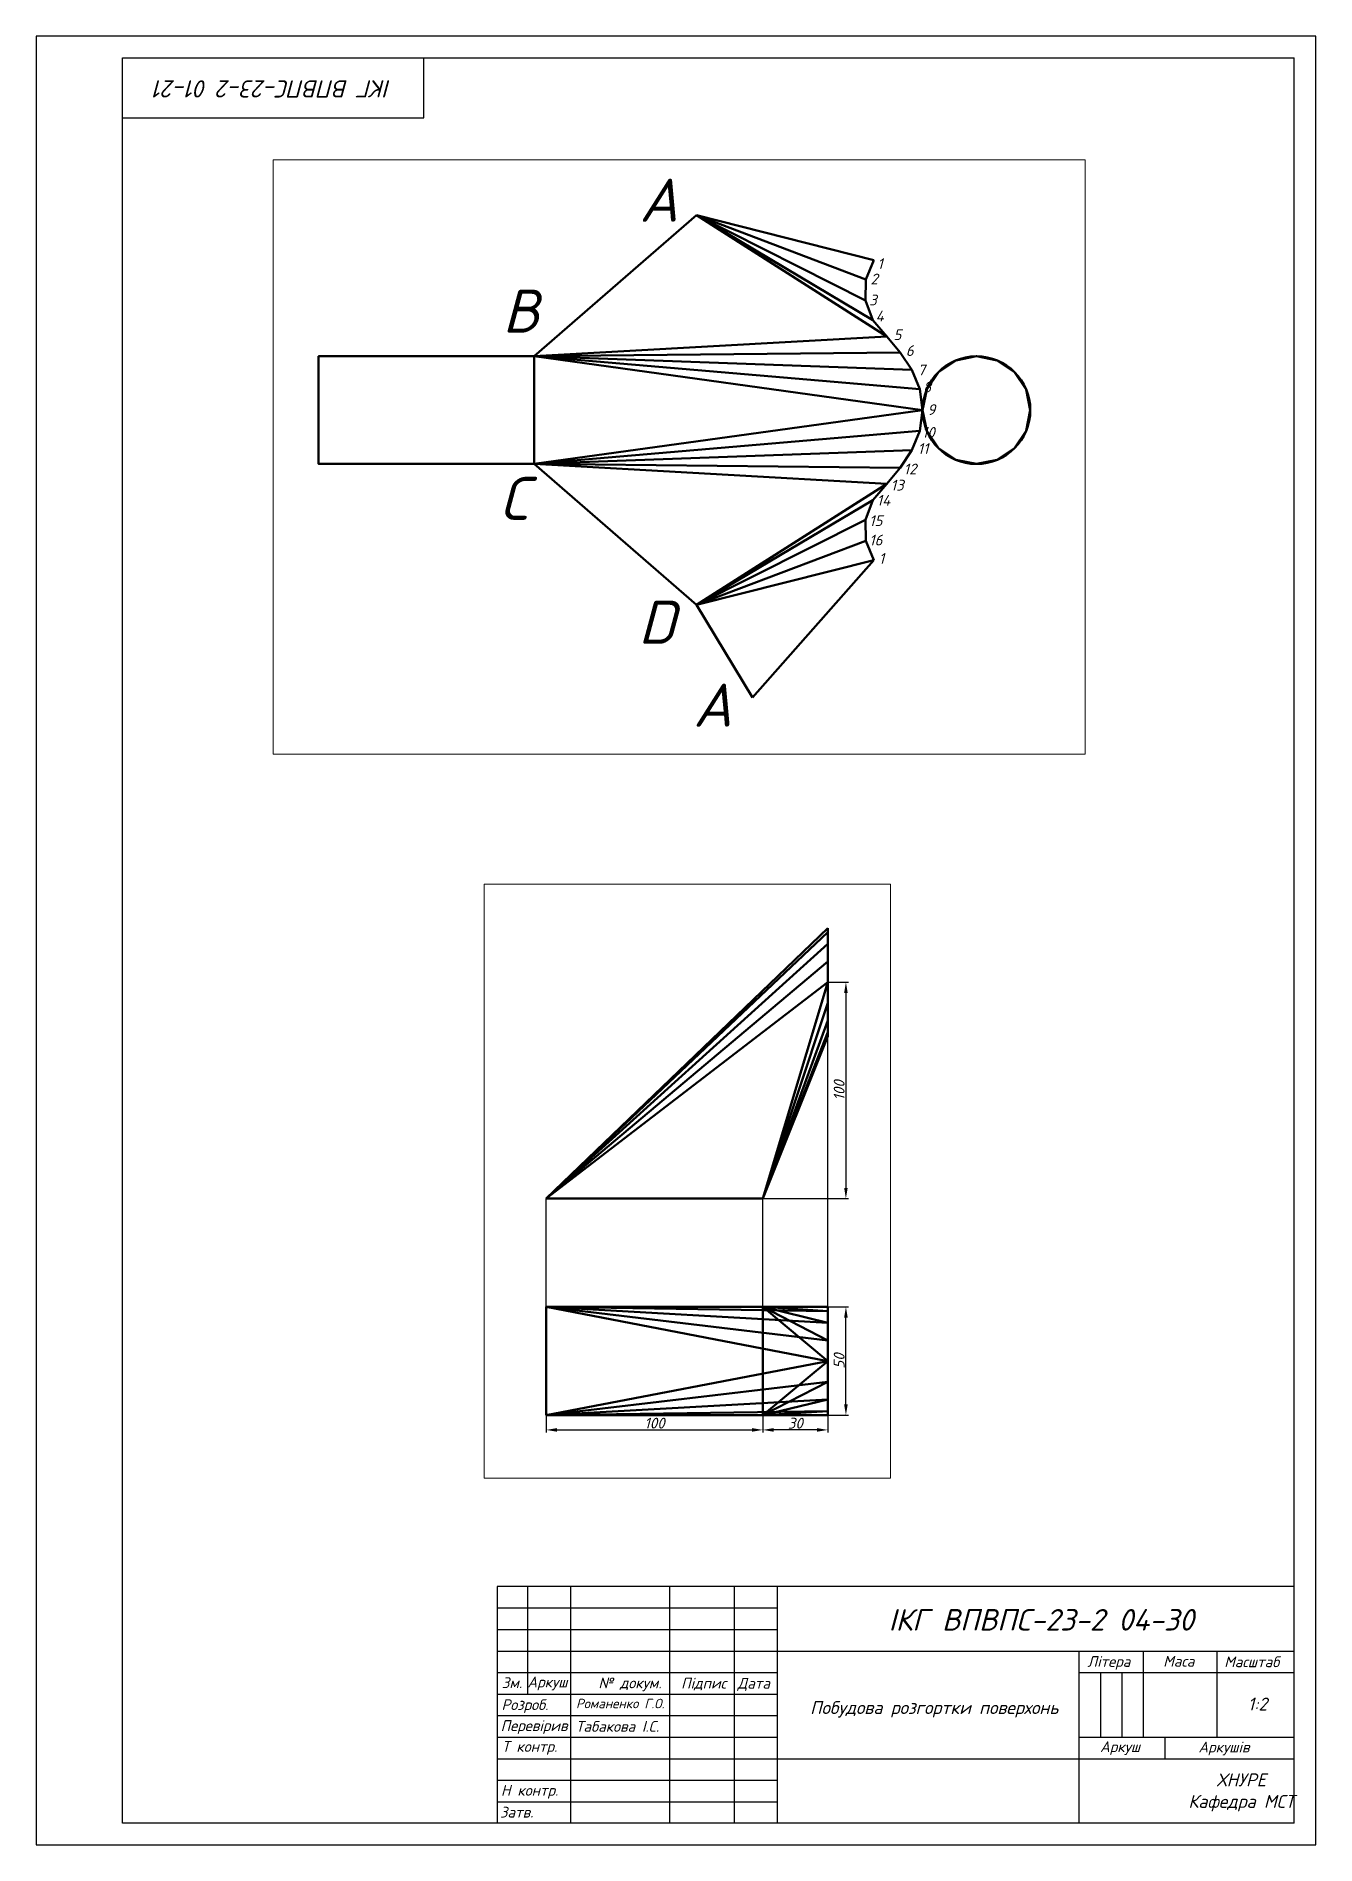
# Paper-space layout 'Layout2' of a CAD drawing. Header units: millimetres. Extents: x 0 to 297, y 0 to 420.
# The model-space entities are those that its viewports show. They can reach past a viewport. Long polylines and large blocks are cut down to what shows.
import ezdxf

# ---------------------------------------------------------------- set-up
doc = ezdxf.new("R2010")
doc.units = ezdxf.units.MM
doc.header["$MEASUREMENT"] = 0
doc.layers.add('Layer1', color=1, linetype='Continuous')
doc.layers.add('sizes', color=5, linetype='Continuous')
doc.layers.add('контур', color=7, linetype='Continuous', lineweight=50)
doc.styles.add('style2', font='ISOCPEUI.TTF')
doc.dimstyles.new('UA Standart', dxfattribs={"dimtxt": 5, "dimasz": 5, "dimexe": 1.25, "dimexo": 0, "dimtad": 1, "dimtoh": 1, "dimdec": 0, "dimzin": 0, "dimdsep": 46, "dimtxsty": 'style2', "dimcen": 2.5, "dimadec": 0, "dimazin": 0, "dimtfac": 1, "dimtdec": 0, "dimtofl": 0, "dimtmove": 0, "dimatfit": 3, "dimfxl": 1, "dimtolj": 1, "dimtzin": 0, "dimarcsym": 0})

# ---------------------------------------------------------------- blocks, each defined once
blk = doc.blocks.new('*D56')
at = {"layer": 'sizes', "color": 0, "lineweight": -2, "transparency": 16777216}
for p, q in [((1279.14, 186.81), (1288.75, 186.81)), ((1287.5, 141.81), (1287.5, 181.81)), ((1279.14, 136.81), (1288.75, 136.81))]:
    blk.add_line(p, q, dxfattribs=at)
at = {"layer": 'sizes', "color": 0, "transparency": 16777216}
for points in [[(1286.67, 181.81), (1288.33, 181.81), (1287.5, 186.81)], [(1286.67, 141.81), (1288.33, 141.81), (1287.5, 136.81)]]:
    blk.add_solid(points, dxfattribs=at)
at = {"layer": 'sizes', "color": 0, "transparency": 16777216, "insert": (1284.38, 161.81), "char_height": 5, "attachment_point": 5, "rotation": 90, "style": 'style2'}
blk.add_mtext('\\A1;50', dxfattribs=at)
blk = doc.blocks.new('*D57')
at = {"layer": 'sizes', "color": 0, "lineweight": -2, "transparency": 16777216}
for p, q in [((1279.14, 336.81), (1288.75, 336.81)), ((1287.5, 331.81), (1287.5, 241.81)), ((1279.14, 236.81), (1288.75, 236.81))]:
    blk.add_line(p, q, dxfattribs=at)
at = {"layer": 'sizes', "color": 0, "transparency": 16777216}
for points in [[(1286.67, 331.81), (1288.33, 331.81), (1287.5, 336.81)], [(1286.67, 241.81), (1288.33, 241.81), (1287.5, 236.81)]]:
    blk.add_solid(points, dxfattribs=at)
at = {"layer": 'sizes', "color": 0, "transparency": 16777216, "insert": (1284.38, 286.81), "char_height": 5, "attachment_point": 5, "rotation": 90, "style": 'style2'}
blk.add_mtext('\\A1;100', dxfattribs=at)
blk = doc.blocks.new('*D59')
at = {"layer": 'sizes', "color": 0, "lineweight": -2, "transparency": 16777216}
for p, q in [((1149.14, 136.81), (1149.14, 128.75)), ((1249.14, 136.81), (1249.14, 128.75)), ((1154.14, 130), (1244.14, 130))]:
    blk.add_line(p, q, dxfattribs=at)
at = {"layer": 'sizes', "color": 0, "transparency": 16777216}
for points in [[(1154.14, 130.83), (1154.14, 129.17), (1149.14, 130)], [(1244.14, 130.83), (1244.14, 129.17), (1249.14, 130)]]:
    blk.add_solid(points, dxfattribs=at)
at = {"layer": 'sizes', "color": 0, "transparency": 16777216, "insert": (1199.14, 133.13), "char_height": 5, "attachment_point": 5, "style": 'style2'}
blk.add_mtext('\\A1;100', dxfattribs=at)
blk = doc.blocks.new('*D60')
at = {"layer": 'sizes', "color": 0, "lineweight": -2, "transparency": 16777216}
for p, q in [((1249.14, 136.81), (1249.14, 128.75)), ((1279.14, 136.81), (1279.14, 128.75)), ((1274.14, 130), (1254.14, 130))]:
    blk.add_line(p, q, dxfattribs=at)
at = {"layer": 'sizes', "color": 0, "transparency": 16777216}
for points in [[(1254.14, 130.83), (1254.14, 129.17), (1249.14, 130)], [(1274.14, 130.83), (1274.14, 129.17), (1279.14, 130)]]:
    blk.add_solid(points, dxfattribs=at)
at = {"layer": 'sizes', "color": 0, "transparency": 16777216, "insert": (1264.14, 133.12), "char_height": 5, "attachment_point": 5, "style": 'style2'}
blk.add_mtext('\\A1;30', dxfattribs=at)

msp = doc.modelspace()

# ---------------------------------------------------------------- linework, layer by layer
for p, q in [((20, 5), (20, 415)), ((20, 415), (292, 415)), ((90, 401), (90, 415)), ((292, 5), (292, 415)), ((20, 401), (90, 401)), ((292, 60), (107, 60)), ((107, 60), (107, 5)), ((114, 60), (114, 35)), ((124, 60), (124, 5)), ((147, 60), (147, 5)), ((162, 60), (162, 5)), ((172, 60), (172, 5)), ((107, 55), (172, 55)), ((107, 50), (172, 50)), ((107, 45), (292, 45)), ((242, 45), (242, 5)), ((257, 40), (257, 45)), ((274, 45), (274, 25)), ((107, 40), (172, 40)), ((242, 40), (292, 40)), ((247, 40), (247, 25)), ((252, 40), (252, 25)), ((257, 25), (257, 40)), ((107, 35), (172, 35)), ((107, 30), (172, 30)), ((107, 25), (172, 25)), ((242, 25), (292, 25)), ((262, 20), (262, 25)), ((107, 20), (292, 20)), ((107, 15), (172, 15)), ((107, 10), (172, 10)), ((292, 5), (20, 5))]:
    msp.add_line(p, q)
msp.add_lwpolyline([(0, 0), (297, 0), (297, 420), (0, 420)], close=True)
at = {"layer": 'Layer1'}
for p, q in [((1279.14, 186.81), (1279.14, 311.81)), ((1149.14, 186.81), (1149.14, 236.81)), ((1249.14, 186.81), (1249.14, 236.81)), ((1249.14, 236.81), (1279.14, 236.81))]:
    msp.add_line(p, q, dxfattribs=at)
at = {"layer": 'контур'}
for p, q in [((1149.14, 236.81), (1279.14, 361.81)), ((1279.14, 359.9), (1149.14, 236.81)), ((1149.14, 236.81), (1279.14, 354.48)), ((1279.14, 346.37), (1149.14, 236.81)), ((1149.14, 236.81), (1279.14, 336.81)), ((1249.14, 236.81), (1279.14, 336.81)), ((1279.14, 327.24), (1249.14, 236.81)), ((870, 321), (794.65, 255.5)), ((1249.14, 236.81), (1279.14, 319.13)), ((1279.14, 313.71), (1249.14, 236.81)), ((1249.14, 236.81), (1279.14, 311.81)), ((794.65, 205.5), (794.65, 255.5)), ((1249.14, 236.81), (1149.14, 236.81)), ((870, 140), (794.65, 205.5)), ((1249.14, 186.81), (1149.14, 186.81)), ((1149.14, 186.81), (1149.14, 136.81)), ((1149.14, 186.81), (1279.14, 161.81)), ((1279.14, 171.37), (1149.14, 186.81)), ((1149.14, 186.81), (1279.14, 179.48)), ((1279.14, 184.9), (1149.14, 186.81)), ((1249.14, 136.81), (1249.14, 186.81)), ((1249.14, 186.81), (1279.14, 186.81)), ((1249.14, 186.81), (1279.14, 184.9)), ((1249.14, 186.81), (1279.14, 179.48)), ((1249.14, 186.81), (1279.14, 171.37)), ((1249.14, 186.81), (1279.14, 161.81)), ((1149.14, 136.81), (1279.14, 161.81)), ((1249.14, 136.81), (1279.14, 161.81)), ((1279.14, 152.24), (1149.14, 136.81)), ((1249.14, 136.81), (1279.14, 152.24)), ((1149.14, 136.81), (1279.14, 144.13)), ((1249.14, 136.81), (1279.14, 144.13)), ((896, 97), (870, 140)), ((1279.14, 138.71), (1149.14, 136.81)), ((1249.14, 136.81), (1279.14, 138.71)), ((1149.14, 136.81), (1249.14, 136.81)), ((1279.14, 136.81), (1249.14, 136.81))]:
    msp.add_line(p, q, dxfattribs=at)
at = {"layer": 'контур', "extrusion": (1, 0, 2.22045e-16)}
for p, q in [((1279.14, 361.81), (1279.14, 354.48)), ((1279.14, 354.48), (1279.14, 346.37)), ((1279.14, 346.37), (1279.14, 336.81)), ((1279.14, 336.81), (1279.14, 327.24)), ((1279.14, 327.24), (1279.14, 319.13)), ((1279.14, 319.13), (1279.14, 311.81)), ((1279.14, 186.81), (1279.14, 179.48)), ((1279.14, 179.48), (1279.14, 171.37)), ((1279.14, 171.37), (1279.14, 161.81)), ((1279.14, 161.81), (1279.14, 152.24)), ((1279.14, 152.24), (1279.14, 144.13)), ((1279.14, 144.13), (1279.14, 136.81))]:
    msp.add_line(p, q, dxfattribs=at)
at = {"layer": 'контур', "extrusion": (0.756294, 0.654231, -3.06162e-16)}
msp.add_line((870, 321), (958.4, 264.77), dxfattribs=at)
at = {"layer": 'контур', "extrusion": (0.654517, -0.755754, 0.021039)}
msp.add_line((951.85, 272.25), (870, 321), dxfattribs=at)
at = {"layer": 'контур', "extrusion": (0.801114, -0.4909, -0.342394)}
msp.add_line((870, 321), (948.53, 281.42), dxfattribs=at)
at = {"layer": 'контур', "extrusion": (0.795642, -0.484638, -0.363428)}
msp.add_line((948.66, 291.13), (870, 321), dxfattribs=at)
at = {"layer": 'контур', "extrusion": (0.317151, -0.193253, 0.928477)}
msp.add_line((952.33, 300.17), (870, 321), dxfattribs=at)
at = {"layer": 'контур', "extrusion": (0.352744, -0.134839, 0.925953)}
msp.add_line((952.33, 300.17), (948.66, 291.13), dxfattribs=at)
at = {"layer": 'контур', "extrusion": (0.424745, -0.001305, 0.905312)}
msp.add_line((948.66, 291.13), (948.53, 281.42), dxfattribs=at)
at = {"layer": 'контур', "extrusion": (0.515813, 0.186446, 0.836166)}
msp.add_line((948.53, 281.42), (951.85, 272.25), dxfattribs=at)
at = {"layer": 'контур', "extrusion": (0.755921, 0.654662, -3.43598e-16)}
msp.add_line((951.85, 272.25), (958.4, 264.77), dxfattribs=at)
at = {"layer": 'контур', "extrusion": (0.791357, 0.044796, -0.609711)}
msp.add_line((794.65, 255.5), (958.4, 264.77), dxfattribs=at)
at = {"layer": 'контур', "extrusion": (0.757935, 0.635224, -0.148408)}
msp.add_line((958.4, 264.77), (964.67, 257.29), dxfattribs=at)
at = {"layer": 'контур', "extrusion": (0.644305, 0.014009, 0.76464)}
msp.add_line((964.67, 257.29), (794.65, 255.5), dxfattribs=at)
at = {"layer": 'контур', "extrusion": (0.753911, 0.501788, -0.424061)}
msp.add_line((964.67, 257.29), (970.04, 249.17), dxfattribs=at)
at = {"layer": 'контур', "extrusion": (0.693109, 0, 0.720833)}
for q in [(794.65, 255.5), (794.65, 205.5)]:
    msp.add_line((975, 230.5), q, dxfattribs=at)
at = {"layer": 'контур', "extrusion": (0.687565, 0.000374079, 0.726123)}
msp.add_line((973.69, 240.16), (794.65, 255.5), dxfattribs=at)
at = {"layer": 'контур', "extrusion": (0.671086, 0.003813, 0.741369)}
msp.add_line((794.65, 255.5), (970.04, 249.17), dxfattribs=at)
at = {"layer": 'контур', "extrusion": (0.739665, 0.3021, -0.601358)}
msp.add_line((970.04, 249.17), (973.69, 240.16), dxfattribs=at)
at = {"layer": 'контур', "extrusion": (0.726069, 0.098683, -0.680504)}
msp.add_line((973.69, 240.16), (975, 230.5), dxfattribs=at)
at = {"layer": 'контур', "extrusion": (0.726069, -0.098683, -0.680504)}
msp.add_line((973.69, 220.84), (975, 230.5), dxfattribs=at)
at = {"layer": 'контур', "extrusion": (0.687565, -0.000374079, 0.726123)}
msp.add_line((973.69, 220.84), (794.65, 205.5), dxfattribs=at)
at = {"layer": 'контур', "extrusion": (0.739665, -0.3021, -0.601358)}
msp.add_line((970.04, 211.83), (973.69, 220.84), dxfattribs=at)
at = {"layer": 'контур', "extrusion": (0.671086, -0.003813, 0.741369)}
msp.add_line((794.65, 205.5), (970.04, 211.83), dxfattribs=at)
at = {"layer": 'контур', "extrusion": (0.753911, -0.501788, -0.424061)}
msp.add_line((964.67, 203.71), (970.04, 211.83), dxfattribs=at)
at = {"layer": 'контур', "extrusion": (0.644305, -0.014009, 0.76464)}
msp.add_line((964.67, 203.71), (794.65, 205.5), dxfattribs=at)
at = {"layer": 'контур', "extrusion": (0.791357, -0.044796, -0.609711)}
msp.add_line((794.65, 205.5), (958.4, 196.23), dxfattribs=at)
at = {"layer": 'контур', "extrusion": (0.757935, -0.635224, -0.148408)}
msp.add_line((958.4, 196.23), (964.67, 203.71), dxfattribs=at)
at = {"layer": 'контур', "extrusion": (0.756294, -0.654231, -3.06162e-16)}
msp.add_line((870, 140), (958.4, 196.23), dxfattribs=at)
at = {"layer": 'контур', "extrusion": (0.755921, -0.654662, -3.43598e-16)}
msp.add_line((951.85, 188.75), (958.4, 196.23), dxfattribs=at)
at = {"layer": 'контур', "extrusion": (0.654517, 0.755754, 0.021039)}
msp.add_line((951.85, 188.75), (870, 140), dxfattribs=at)
at = {"layer": 'контур', "extrusion": (0.515813, -0.186446, 0.836166)}
msp.add_line((948.53, 179.58), (951.85, 188.75), dxfattribs=at)
at = {"layer": 'контур', "extrusion": (0.801114, 0.4909, -0.342394)}
msp.add_line((870, 140), (948.53, 179.58), dxfattribs=at)
at = {"layer": 'контур', "extrusion": (0.424745, 0.001305, 0.905312)}
msp.add_line((948.66, 169.87), (948.53, 179.58), dxfattribs=at)
at = {"layer": 'контур', "extrusion": (0.795642, 0.484638, -0.363428)}
msp.add_line((948.66, 169.87), (870, 140), dxfattribs=at)
at = {"layer": 'контур', "extrusion": (0.352744, 0.134839, 0.925953)}
msp.add_line((952.33, 160.83), (948.66, 169.87), dxfattribs=at)
at = {"layer": 'контур', "extrusion": (0.317151, 0.193253, 0.928477)}
msp.add_line((952.33, 160.83), (870, 140), dxfattribs=at)
at = {"layer": 'контур', "extrusion": (0.318092, 0.191699, -0.928477)}
msp.add_line((952.33, 160.83), (896, 97), dxfattribs=at)
at = {"layer": 'контур'}
for points in [[(794.65, 255.5), (694.65, 255.5), (694.65, 205.5), (794.65, 205.5)], [(1000, 205.5), (1009.57, 207.4), (1017.68, 212.82), (1023.1, 220.93), (1025, 230.5), (1023.1, 240.07), (1017.68, 248.18), (1009.57, 253.6), (1000, 255.5), (990.43, 253.6), (982.32, 248.18), (976.9, 240.07), (975, 230.5), (976.9, 220.93), (982.32, 212.82), (990.43, 207.4)]]:
    msp.add_lwpolyline(points, close=True, dxfattribs=at)
msp.add_circle((1000, 230.5), 25, dxfattribs=at)

# ---------------------------------------------------------------- texts
at = {"lineweight": -3, "insert": (82.4, 405.76), "char_height": 4, "attachment_point": 1, "rotation": 180, "style": 'style2'}
msp.add_mtext('{\\fISOCPEUR|b0|i1|c204|p34;ІКГ ВПВПС-23-2 01-21}', dxfattribs=at)
at = {"attachment_point": 1, "style": 'style2'}
for s, insert, char_height in [('{\\fISOCPEUR|b0|i1|c204|p34;ІКГ ВПВПС-23-2 04-30}', (197.87, 54.75), 5), ('{\\fISOCPEUR|b0|i1|c204|p34;Літера}', (243.98, 43.82), 2.5), ('{\\fISOCPEUR|b0|i1|c204|p34;Маса}', (261.58, 43.88), 2.5), ('{\\fISOCPEUR|b0|i1|c204|p34;Масштаб}', (275.74, 43.75), 2.5), ('{\\fISOCPEUR|b0|i1|c204|p34;Зм.}', (108.08, 38.89), 2.5), ('{\\fISOCPEUR|b0|i1|c204|p34;Аркуш}', (114.02, 39.06), 2.5), ('\\pxi-3,l4,t4;{\\fISOCPEUR|b0|i1|c204|p34;№ докум.}', (127.99, 38.85), 2.5), ('{\\fISOCPEUR|b0|i1|c204|p34;Підпис}', (149.68, 38.78), 2.5), ('{\\fISOCPEUR|b0|i1|c204|p34;Дата}', (162.78, 38.77), 2.5), ('{\\fISOCPEUR|b0|i1|c204|p34;Розроб.}', (108, 33.8), 2.5), ('{\\fISOCPEUR|b0|i1|c204|p34;Романенко Г.О.}', (125.29, 33.91), 2.2), ('{\\fISOCPEUR|b0|i1|c204|p34;Перевірив}', (107.81, 28.93), 2.5), ('{\\fISOCPEUR|b0|i1|c204|p34;Табакова І.С.}', (125.25, 28.75), 2.5), ('{\\fISOCPEUR|b0|i1|c204|p34;Т контр.}', (108.09, 24.08), 2.5), ('{\\fISOCPEUR|b0|i1|c204|p34;Аркуш}', (246.92, 24.03), 2.5), ('{\\fISOCPEUR|b0|i1|c204|p34;Аркушів}', (269.75, 23.95), 2.5), ('{\\fISOCPEUR|b0|i1|c204|p34;Н контр.}', (107.88, 13.91), 2.5), ('\\pxqc;{\\fISOCPEUR|b0|i1|c204|p34;ХНУРЕ\\PКафедра МСТ}', (267.42, 16.58), 3)]:
    msp.add_mtext(s, dxfattribs=dict(at, insert=insert, char_height=char_height))
for s, insert, char_height, width in [('1:{\\fISOCPEUR|b0|i1|c204|p34;2}', (281.21, 34.19), 3, 0.1499), ('\\pxql;{\\fISOCPEUR|b0|i1|c204|p34;Побудова розгортки поверхонь}', (179.63, 33.37), 3, 57.5188), ('{\\fISOCPEUR|b0|i1|c204|p34;Затв.}', (107.63, 8.83), 2.5, 20.3295)]:
    msp.add_mtext(s, dxfattribs=dict(at, insert=insert, char_height=char_height, width=width))
at = {"layer": 'sizes', "attachment_point": 1, "style": 'style2'}
for s, insert, char_height, width in [('A', (843.5, 338), 20, 56), ('1', (954, 301), 5, 56), ('2', (950.84, 293.88), 5, 5), ('B', (780, 286.5), 20, 56), ('3', (950.22, 284.15), 5, 5), ('4', (953.22, 276.65), 5, 5), ('5', (961.5, 268), 5, 5), ('6', (967.22, 260.65), 5, 5), ('7', (972.72, 251.65), 5, 5), ('8', (975.22, 243.72), 5, 5), ('9', (977.22, 233.22), 5, 5), ('10', (974.72, 222.65), 5, 5), ('11', (972.72, 215.15), 5, 5), ('12', (966.22, 205.65), 5, 5), ('C', (778, 199.5), 20, 56), ('13', (960.22, 198.15), 5, 5), ('14', (953.72, 191.15), 5, 5), ('15', (950.22, 181.65), 5, 5), ('16', (950.22, 172.65), 5, 5), ('1', (954.72, 164.15), 5, 5), ('D', (843, 142), 20, 56), ('A', (868.5, 103.5), 20, 56)]:
    msp.add_mtext(s, dxfattribs=dict(at, insert=insert, char_height=char_height, width=width))

# ---------------------------------------------------------------- dimensions: what is measured, and where the dimension line sits
at = {"layer": 'sizes'}
for base, p1, p2, picture, middle in [((1287.5, 236.81), (1279.14, 336.81), (1279.14, 236.81), '*D57', (1284.38, 286.81)), ((1287.5, 186.81), (1279.14, 136.81), (1279.14, 186.81), '*D56', (1284.38, 161.81))]:
    dim = msp.add_linear_dim(base=base, p1=p1, p2=p2, angle=90, dimstyle='UA Standart', dxfattribs=at)
    dim.commit()
    dim.dimension.update_dxf_attribs({"geometry": picture, "text_midpoint": middle})
for p1, picture, middle in [((1149.14, 136.81), '*D59', (1199.14, 133.13)), ((1279.14, 136.81), '*D60', (1264.14, 133.12))]:
    dim = msp.add_linear_dim(base=(1249.14, 130), p1=p1, p2=(1249.14, 136.81), dimstyle='UA Standart', dxfattribs=at)
    dim.commit()
    dim.dimension.update_dxf_attribs({"geometry": picture, "text_midpoint": middle})

psp = doc.layouts.new('Layout2')

# ---------------------------------------------------------------- viewports
at = {"layer": '0'}
psp.add_viewport(center=(148.52, 210.11), size=(297, 420), view_center_point=(148.5, 210), view_height=420, dxfattribs=at)
at = {"layer": 'sizes'}
for center, size, view_center_point, view_height, status, view_target_point in [((149.26, 322.39), (188.48, 137.9567), (0, 0), 275.9134, 3, (862.01, 208.74)), ((151.15, 154.24), (94.24, 137.957), (569.91, 34.93), 274.381, 4, (644.38, 210))]:
    psp.add_viewport(center=center, size=size, view_center_point=view_center_point, view_height=view_height, status=status, dxfattribs=dict(at, view_target_point=view_target_point))

doc.saveas('drawing.dxf')
